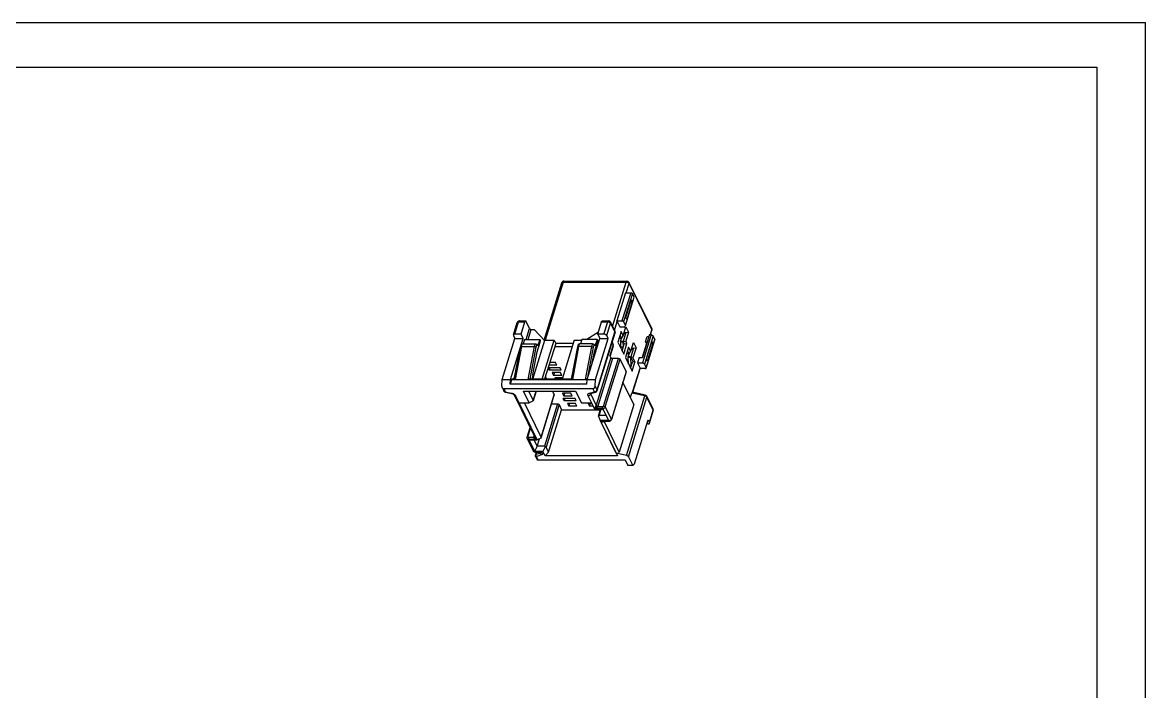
# Model space of a CAD drawing. Extents: x 0 to 420, y 0 to 297.
# Drawn here: x 170.5 to 420, y 148.5 to 297 of the extents above; entities that cross this region are included whole.
import ezdxf

# ---------------------------------------------------------------- set-up
doc = ezdxf.new("R2010")
doc.units = 0
doc.header["$LTSCALE"] = 23.1
doc.layers.get('0').update_dxf_attribs({"linetype": 'CONTINUOUS'})

msp = doc.modelspace()

# ---------------------------------------------------------------- linework, layer by layer
at = {"color": 7, "linetype": 'CONTINUOUS'}
for p, q in [((0, 297), (420, 297)), ((420, 0), (420, 297)), ((17.78, 287.08), (409.21, 287.08)), ((409.21, 287.08), (409.21, 9.23)), ((290.79, 239.58), (304.79, 239.58)), ((286.39, 226.51), (290.32, 239.23)), ((290.64, 239.39), (286.64, 226.46)), ((290.64, 239.39), (304.64, 239.39)), ((301.6, 229.54), (304.64, 239.39)), ((304.61, 237.01), (305.25, 239.08)), ((305.24, 239.3), (310.31, 228.98)), ((305.25, 239.08), (310.32, 228.76)), ((304.48, 237.01), (302.54, 230.75)), ((305.62, 237.01), (303.68, 230.75)), ((305.99, 236.83), (304.05, 230.56)), ((304.45, 229.75), (306.38, 236.02)), ((304.48, 237.01), (305.62, 237.01)), ((304.54, 231.49), (305.75, 235.4)), ((305.96, 234.97), (304.75, 231.05)), ((305.61, 234.97), (305.96, 234.97)), ((305.75, 235.4), (305.96, 234.97)), ((306.38, 236.02), (305.99, 236.83)), ((279.56, 227.66), (280.41, 230.4)), ((279.89, 227.82), (280.73, 230.56)), ((280.73, 230.56), (282.12, 230.56)), ((280.89, 230.75), (282.27, 230.75)), ((281.27, 227.82), (282.12, 230.56)), ((283.17, 229.06), (282.39, 230.64)), ((298.31, 227.82), (299.16, 230.56)), ((299.16, 230.56), (300.54, 230.56)), ((299.31, 230.75), (300.69, 230.75)), ((299.69, 227.82), (300.54, 230.56)), ((300.3, 227.51), (301.15, 230.25)), ((301.14, 230.47), (302.11, 228.5)), ((301.15, 230.25), (302.12, 228.28)), ((302.03, 228.65), (302.64, 230.62)), ((302.54, 230.75), (303.68, 230.75)), ((302.64, 230.62), (303.22, 229.44)), ((304.05, 230.56), (304.45, 229.75)), ((304.34, 229.44), (304.45, 229.75)), ((304.75, 231.05), (304.54, 231.49)), ((279.58, 227.51), (279.9, 226.86)), ((281.27, 227.82), (279.89, 227.82)), ((281.74, 226.86), (281.27, 227.82)), ((282.42, 226.63), (283.17, 229.06)), ((282.84, 226.63), (283.54, 228.87)), ((283.54, 228.87), (284.18, 228.87)), ((286.52, 226.37), (284.18, 228.87)), ((298.45, 228.27), (295.9, 226.63)), ((298.15, 215.43), (302.12, 228.28)), ((298.17, 215.28), (302.14, 228.13)), ((299.69, 227.82), (298.31, 227.82)), ((298.31, 227.82), (298.78, 226.86)), ((300.62, 226.86), (300.3, 227.51)), ((303.49, 228.38), (302.76, 226.03)), ((303.22, 229.44), (304.34, 229.44)), ((303.6, 226.89), (303.25, 227.61)), ((303.95, 227.45), (303.49, 228.38)), ((303.6, 226.89), (303.95, 227.45)), ((304.54, 228.16), (303.94, 226.2)), ((303.95, 227.45), (304.55, 229.41)), ((304.54, 228.16), (304.07, 227.84)), ((305.13, 228.23), (304.53, 226.27)), ((304.54, 228.16), (305.13, 228.23)), ((304.55, 229.41), (305.13, 228.23)), ((309.8, 227.75), (308.22, 222.66)), ((310.18, 227.75), (308.24, 221.48)), ((310.59, 227.44), (308.66, 221.17)), ((308.91, 226.14), (309.27, 227.32)), ((309.27, 227.32), (309.66, 227.32)), ((309.8, 227.75), (310.18, 227.75)), ((310, 227.75), (310.32, 228.76)), ((310.07, 227.75), (310.33, 228.62)), ((310.18, 227.75), (310.59, 227.44)), ((310.99, 226.63), (310.59, 227.44)), ((277.08, 217.72), (279.9, 226.86)), ((278.92, 217.72), (281.74, 226.86)), ((279.77, 217.81), (281.16, 224.97)), ((279.9, 226.86), (281.74, 226.86)), ((281.35, 225.06), (279.94, 217.79)), ((281.16, 224.98), (281.16, 224.97)), ((281.35, 225.06), (281.55, 225.69)), ((281.35, 225.06), (284.21, 225.06)), ((281.55, 225.69), (284.4, 225.69)), ((282.06, 226.63), (281.74, 225.69)), ((282.06, 226.63), (285.47, 226.63)), ((284.21, 225.06), (282.8, 217.79)), ((284.58, 224.9), (283.21, 217.81)), ((283.88, 217.81), (286.55, 226.46)), ((284.4, 225.69), (284.21, 225.06)), ((284.77, 225.5), (284.58, 224.9)), ((284.95, 225.13), (284.77, 225.5)), ((284.86, 223.88), (285.54, 226.06)), ((285.47, 226.63), (284.95, 225.13)), ((285.58, 226.4), (285.47, 226.63)), ((285.54, 226.06), (285.58, 226.4)), ((285.95, 217.81), (288.62, 226.46)), ((288.96, 225.77), (286.5, 217.81)), ((286.55, 226.46), (288.62, 226.46)), ((288.62, 226.46), (288.96, 225.77)), ((292.59, 224.99), (288.72, 224.99)), ((292.83, 225.77), (288.96, 225.77)), ((293.04, 226.46), (290.37, 217.81)), ((292.48, 217.81), (293.87, 224.97)), ((294.06, 225.06), (292.66, 217.79)), ((293.04, 226.46), (294.71, 226.46)), ((293.87, 224.98), (294.06, 225.59)), ((293.87, 224.98), (293.87, 224.97)), ((294.06, 225.06), (294.26, 225.69)), ((296.92, 225.06), (294.06, 225.06)), ((297.11, 225.69), (294.26, 225.69)), ((294.77, 226.63), (294.45, 225.69)), ((298.18, 226.63), (294.77, 226.63)), ((296.92, 225.06), (295.51, 217.79)), ((297.29, 224.9), (295.92, 217.81)), ((295.96, 217.72), (298.78, 226.86)), ((297.11, 225.69), (296.92, 225.06)), ((297.48, 225.5), (297.29, 224.9)), ((297.66, 225.13), (297.48, 225.5)), ((297.57, 223.88), (298.25, 226.06)), ((298.18, 226.63), (297.66, 225.13)), ((297.8, 217.72), (300.62, 226.86)), ((298.29, 226.4), (298.18, 226.63)), ((298.25, 226.06), (298.29, 226.4)), ((298.78, 226.86), (300.62, 226.86)), ((301.72, 225.34), (301.02, 223.07)), ((301.74, 225.19), (301.05, 222.99)), ((301.44, 225.9), (301.72, 225.34)), ((301.48, 226.02), (301.71, 225.56)), ((302.76, 226.03), (304.07, 223.36)), ((303.57, 226.95), (302.99, 226.78)), ((303.14, 225.27), (303.23, 225.27)), ((303.15, 225.25), (303.19, 225.25)), ((303.19, 225.25), (303.16, 225.22)), ((303.3, 225.2), (303.37, 225.07)), ((303.6, 226.89), (303.36, 226.89)), ((303.39, 226.2), (303.6, 226.89)), ((303.94, 226.2), (303.39, 226.2)), ((303.42, 226.14), (303.39, 226.2)), ((303.41, 224.84), (303.47, 225.02)), ((303.41, 224.79), (303.41, 224.72)), ((303.42, 226.14), (303.97, 226.14)), ((303.47, 225.02), (303.42, 226.14)), ((303.47, 225.02), (304.02, 225.02)), ((303.73, 224.07), (304.21, 225.64)), ((303.94, 226.2), (304.53, 226.27)), ((304.21, 225.64), (303.94, 226.2)), ((304.02, 225.02), (303.97, 226.14)), ((304.07, 223.36), (304.8, 225.71)), ((304.21, 225.64), (304.8, 225.71)), ((305.17, 224.96), (304.44, 222.61)), ((304.8, 225.71), (304.53, 226.27)), ((305.62, 224.03), (305.17, 224.96)), ((305.62, 224.03), (306.23, 225.99)), ((306.22, 224.74), (305.62, 222.79)), ((306.22, 224.74), (305.74, 224.42)), ((306.81, 224.81), (306.11, 222.54)), ((306.22, 224.74), (306.81, 224.81)), ((306.23, 225.99), (306.81, 224.81)), ((309.12, 225.71), (308.18, 222.66)), ((308.91, 226.14), (309.3, 226.14)), ((308.91, 226.14), (309.12, 225.71)), ((309.05, 220.37), (310.99, 226.63)), ((309.06, 220.28), (311, 226.54)), ((309.08, 222.22), (310.29, 226.14)), ((309.12, 225.71), (309.17, 225.71)), ((310.51, 225.71), (309.3, 221.79)), ((310.16, 225.71), (310.51, 225.71)), ((310.29, 226.14), (310.51, 225.71)), ((283.9, 218.88), (284.86, 223.88)), ((297.09, 221.4), (297.57, 223.88)), ((301.23, 222.63), (297.96, 212.06)), ((301.6, 222.45), (298.33, 211.87)), ((299.62, 211.87), (302.89, 222.45)), ((299.99, 211.68), (303.26, 222.26)), ((301.23, 222.63), (301.02, 223.07)), ((302.89, 222.45), (301.6, 222.45)), ((304.6, 219.52), (303.26, 222.26)), ((304.44, 222.61), (305.93, 219.57)), ((305.25, 223.53), (304.67, 223.36)), ((305.28, 223.47), (304.93, 224.19)), ((305.28, 223.47), (305.04, 223.47)), ((305.06, 222.79), (305.27, 223.47)), ((305.62, 222.79), (305.06, 222.79)), ((305.09, 222.72), (305.06, 222.79)), ((305.09, 222.72), (305.65, 222.72)), ((305.17, 221.14), (305.09, 222.72)), ((305.28, 223.47), (305.62, 224.03)), ((306.11, 222.54), (305.62, 222.79)), ((305.73, 220.76), (305.65, 222.72)), ((306.07, 221.85), (305.65, 222.72)), ((306.11, 222.54), (306.56, 221.6)), ((307.49, 222.66), (307.12, 221.48)), ((307.49, 222.66), (308.22, 222.66)), ((309.3, 221.79), (309.08, 222.22)), ((287.51, 219.84), (287.28, 220.32)), ((289.92, 220.37), (287.29, 220.37)), ((289.24, 220.92), (287.46, 220.92)), ((287.67, 220.37), (287.51, 219.84)), ((290.18, 219.84), (287.51, 219.84)), ((288.94, 221.54), (287.65, 221.54)), ((289.24, 220.92), (288.94, 221.54)), ((290.18, 219.84), (289.92, 220.37)), ((304.82, 221.85), (304.91, 221.85)), ((304.83, 221.83), (304.86, 221.83)), ((304.86, 221.83), (304.84, 221.8)), ((304.98, 221.78), (305.05, 221.65)), ((305.09, 221.37), (305.08, 221.3)), ((305.35, 220.76), (305.73, 220.76)), ((305.59, 220.28), (306.07, 221.85)), ((305.93, 219.57), (306.56, 221.6)), ((306.04, 214.93), (307.7, 220.3)), ((306.07, 221.85), (306.56, 221.6)), ((306.1, 214.91), (307.73, 220.18)), ((307.12, 221.48), (308.24, 221.48)), ((307.12, 221.48), (307.7, 220.3)), ((308.87, 220.18), (307.73, 220.18)), ((308.66, 221.17), (308.24, 221.48)), ((308.66, 221.17), (309.05, 220.37)), ((276.99, 216.31), (277.08, 217.72)), ((277.08, 217.72), (278.92, 217.72)), ((278.86, 216.73), (278.92, 217.72)), ((279.16, 217.69), (278.86, 216.73)), ((295.96, 217.69), (279.16, 217.69)), ((279.79, 217.81), (279.25, 217.81)), ((279.69, 217.81), (279.91, 218.52)), ((279.94, 217.79), (282.8, 217.79)), ((292.5, 217.81), (283.04, 217.81)), ((283.71, 217.81), (283.99, 218.7)), ((283.91, 218.7), (283.99, 218.7)), ((286.67, 218.37), (286.95, 217.81)), ((288.19, 219.3), (288.5, 218.68)), ((290.03, 219.3), (288.19, 219.3)), ((288.68, 219.3), (288.5, 218.68)), ((290.34, 218.68), (288.5, 218.68)), ((288.77, 218.12), (288.93, 217.81)), ((290.47, 218.12), (288.77, 218.12)), ((289.27, 218.12), (289.17, 217.81)), ((290.34, 218.68), (290.03, 219.3)), ((292.44, 217.81), (292.55, 218.15)), ((292.66, 217.79), (295.51, 217.79)), ((295.99, 217.81), (295.75, 217.81)), ((295.9, 216.73), (295.96, 217.72)), ((295.96, 217.72), (297.8, 217.72)), ((297.72, 216.31), (297.8, 217.72)), ((304.6, 219.52), (301.33, 208.95)), ((304.61, 219.44), (301.34, 208.86)), ((306.34, 212.22), (303.91, 217.17)), ((277.06, 215.99), (277.44, 215.21)), ((277.42, 215.74), (277.76, 215.04)), ((277.42, 215.74), (297.22, 215.74)), ((277.76, 215.04), (279.15, 214.74)), ((277.78, 214.94), (279.16, 214.64)), ((295.9, 216.73), (278.86, 216.73)), ((283.1, 212.55), (281.82, 215.16)), ((281.82, 215.16), (293.39, 215.16)), ((283.96, 213.16), (282.98, 215.16)), ((284.58, 215.16), (283.96, 213.16)), ((284.62, 215.16), (283.96, 213.03)), ((288.24, 215.16), (288.63, 214.37)), ((290.45, 214.7), (290.75, 214.08)), ((292.29, 214.7), (290.45, 214.7)), ((290.95, 214.7), (290.75, 214.08)), ((292.6, 214.08), (292.29, 214.7)), ((293.39, 215.16), (294.67, 212.55)), ((296.48, 214.74), (297.57, 215.04)), ((296.74, 214.65), (297.82, 214.95)), ((296.74, 214.54), (296.78, 214.66)), ((297.57, 215.04), (297.22, 215.74)), ((298.15, 215.43), (297.72, 216.31)), ((305.56, 213.81), (305.85, 214.75)), ((308.77, 214.11), (305.85, 214.75)), ((308.86, 214.31), (306.02, 214.93)), ((279.71, 214.32), (284.31, 204.97)), ((280.04, 214.15), (284.8, 204.46)), ((284.87, 204.36), (280.85, 212.55)), ((280.85, 212.55), (283.1, 212.55)), ((285.72, 204.97), (282.01, 212.55)), ((283.91, 212.91), (283.1, 212.55)), ((285.72, 204.97), (288.63, 214.37)), ((285.72, 204.84), (288.64, 214.29)), ((289.34, 212.35), (286.44, 202.95)), ((289.71, 212.17), (286.81, 202.77)), ((288.04, 212.35), (289.34, 212.35)), ((289.71, 212.17), (290.28, 211)), ((293.28, 213.54), (290.61, 213.54)), ((290.87, 213.01), (290.61, 213.54)), ((292.6, 214.08), (290.75, 214.08)), ((291.03, 213.54), (290.87, 213.01)), ((293.54, 213.01), (290.87, 213.01)), ((293.39, 212.46), (291.55, 212.46)), ((291.55, 212.46), (291.85, 211.84)), ((292.04, 212.46), (291.85, 211.84)), ((293.54, 213.01), (293.28, 213.54)), ((293.69, 211.84), (293.39, 212.46)), ((294.67, 212.55), (296.92, 212.55)), ((296.97, 212.46), (296.15, 212.46)), ((296.15, 212.46), (296.46, 211.84)), ((297.56, 211.29), (296.16, 214.15)), ((296.64, 212.46), (296.46, 211.84)), ((297.96, 212.06), (296.74, 214.54)), ((296.92, 212.55), (297.59, 211.2)), ((306.34, 212.22), (303.07, 201.65)), ((304.68, 200.88), (308.77, 214.11)), ((305.12, 200.58), (309.21, 213.82)), ((310.61, 211.17), (309.2, 214.04)), ((310.62, 210.95), (309.21, 213.82)), ((287.38, 201.6), (290.28, 211)), ((290.28, 211), (298.86, 211)), ((293.69, 211.84), (291.85, 211.84)), ((297.27, 211.84), (296.46, 211.84)), ((299.41, 211.29), (297.56, 211.29)), ((297.59, 211.2), (299.43, 211.2)), ((299.39, 211.71), (298.26, 211.71)), ((298.44, 209.64), (298.92, 211.2)), ((298.44, 209.62), (298.84, 208.65)), ((298.65, 209.79), (299.09, 211.2)), ((300.12, 209.79), (298.65, 209.79)), ((300.75, 208.56), (299.41, 211.29)), ((299.43, 211.2), (300.68, 208.65)), ((301.33, 208.95), (299.99, 211.68)), ((309.77, 208.21), (310.62, 210.95)), ((309.79, 208.06), (310.64, 210.8)), ((300.68, 208.65), (298.84, 208.65)), ((298.84, 208.65), (302.68, 200.82)), ((298.91, 208.56), (300.75, 208.56)), ((302.43, 201.37), (298.91, 208.56)), ((299.38, 208.49), (300.82, 208.49)), ((303.07, 201.65), (299.71, 208.49)), ((306.44, 199.01), (309.47, 208.83)), ((309.47, 207.9), (309.18, 207.9)), ((309.47, 208.83), (309.77, 208.21)), ((282.61, 204.94), (283.27, 207.08)), ((282.63, 204.63), (283.97, 201.89)), ((282.8, 205.03), (283.37, 206.87)), ((284.07, 204.88), (282.94, 204.88)), ((284.09, 205.03), (284.16, 205.26)), ((285.67, 204.72), (284.87, 204.36)), ((284.87, 202.95), (285.38, 204.59)), ((282.96, 204.46), (284.3, 201.72)), ((284.8, 204.46), (282.96, 204.46)), ((284.28, 201.81), (283.02, 204.36)), ((283.02, 204.36), (284.87, 204.36)), ((284.87, 202.95), (284.18, 204.36)), ((284.87, 202.95), (284.28, 201.81)), ((286.44, 202.95), (284.87, 202.95)), ((286.63, 202.78), (286.12, 201.81)), ((287.38, 201.6), (286.81, 202.77)), ((286.12, 201.81), (284.28, 201.81)), ((284.3, 201.72), (285.25, 201.72)), ((284.37, 201.66), (285.33, 201.66)), ((284.45, 200.97), (284.67, 201.66)), ((284.48, 200.69), (284.84, 199.94)), ((284.63, 201.11), (284.8, 201.66)), ((285.69, 201.41), (284.63, 201.11)), ((284.67, 200.58), (285.02, 199.89)), ((285.8, 201), (284.74, 200.7)), ((285.02, 199.89), (304.36, 199.89)), ((285.73, 201.52), (285.69, 201.41)), ((286.61, 200.82), (286.12, 201.81)), ((287.38, 201.6), (286.61, 200.82)), ((302.68, 200.82), (286.61, 200.82)), ((304.68, 200.88), (302.43, 201.37)), ((304.36, 199.89), (304.97, 198.64)), ((305.12, 200.58), (306.07, 198.64)), ((306.07, 198.64), (304.97, 198.64)), ((306.07, 198.64), (306.44, 199.01))]:
    msp.add_line(p, q, dxfattribs=at)
for centre, radius, start, end in [((290.79, 239.08), 0.5, 90.0008, 162.8275), ((304.79, 239.08), 0.5, 26.1431, 90.0017), ((290.47, 239.18), 0.164, 158.5499, 162.8268), ((280.89, 230.25), 0.5, 90.0008, 162.8275), ((280.57, 230.35), 0.164, 158.5499, 162.8268), ((300.69, 230.25), 0.5, 26.1431, 90.0017), ((301.66, 228.28), 0.5, 342.8277, 26.1387), ((301.87, 228.38), 0.26, 23.577, 26.1403), ((309.86, 228.76), 0.5, 342.8279, 26.1397), ((310.07, 228.87), 0.26, 23.9688, 26.1404), ((301.26, 225.34), 0.5, 342.8275, 26.1388), ((301.47, 225.44), 0.26, 23.9981, 26.1404), ((301.58, 225.24), 0.165, 342.8378, 349.8893), ((277.89, 215.43), 0.5, 206.1346, 257.6356), ((297.69, 215.43), 0.5, 285.6067, 342.8274), ((308.75, 213.82), 0.5, 26.132, 77.6359), ((310.16, 210.95), 0.5, 342.8278, 26.1391), ((310.38, 211.05), 0.26, 23.7473, 26.1404), ((299.22, 208.73), 0.48, 328.5022, 330.4666), ((285.69, 201.53), 0.109, 323.6787, 325.3797), ((285.69, 201.53), 0.111, 322.444, 323.6795)]:
    msp.add_arc(centre, radius, start, end, dxfattribs=at)
for centre, major_axis, ratio, start_param, end_param in [((277.45, 216.31), (0.092, 0.566), 0.798897, 1.699727, 3.270524), ((297.26, 216.31), (0.092, 0.566), 0.798897, -3.012662, -1.441865), ((306.02, 214.42), (-0.015, 0.513), 0.393964, -0.097561, 0.858371), ((283.56, 212.76), (0.386, 0.428), 0.337401, 5.363511, 6.148909), ((298.62, 209.2), (0.044, 0.593), 0.463594, 0.034122, 0.81952), ((298.62, 209.2), (-0.175, 0.448), 0.039701, 0.049262, 0.340239), ((285.32, 204.57), (0.386, 0.428), 0.337401, 5.363511, 6.148909), ((286.41, 202.36), (0.044, 0.593), 0.463594, -0.751277, 0.034122), ((286.41, 202.36), (0.386, 0.428), 0.337401, -0.134276, 0.651122), ((285.14, 200.01), (0.303, 0.061), 0.36913, -3.044408, -2.071396), ((302.56, 201.76), (0.529, -0.05), 0.765301, -1.728779, -0.157983)]:
    msp.add_ellipse(centre, major_axis=major_axis, ratio=ratio, start_param=start_param, end_param=end_param, dxfattribs=at)
for points, knots in [([(290.79, 239.58), (290.79, 239.58), (290.77, 239.58), (290.75, 239.57), (290.73, 239.55), (290.7, 239.52), (290.67, 239.47), (290.65, 239.42), (290.64, 239.39)], [0, 0, 0, 0, 0.085908, 0.177541, 0.279411, 0.394406, 0.668124, 1, 1, 1, 1]), ([(304.79, 239.58), (304.79, 239.58), (304.77, 239.58), (304.75, 239.57), (304.73, 239.55), (304.7, 239.52), (304.67, 239.47), (304.65, 239.42), (304.64, 239.39)], [0, 0, 0, 0, 0.085908, 0.177541, 0.279413, 0.394409, 0.668127, 1, 1, 1, 1]), ([(290.32, 239.24), (290.32, 239.25), (290.34, 239.28), (290.36, 239.31), (290.39, 239.33), (290.45, 239.36), (290.53, 239.39), (290.6, 239.39), (290.64, 239.39)], [0, 0, 0, 0, 0.099604, 0.203448, 0.314053, 0.433106, 0.698754, 1, 1, 1, 1]), ([(304.64, 239.39), (304.7, 239.39), (304.83, 239.38), (304.98, 239.32), (305.09, 239.26), (305.16, 239.2), (305.22, 239.15), (305.24, 239.1), (305.25, 239.08)], [0, 0, 0, 0, 0.264313, 0.535856, 0.66592, 0.787929, 0.899649, 1, 1, 1, 1]), ([(305.24, 239.3), (305.25, 239.29), (305.26, 239.25), (305.27, 239.18), (305.27, 239.12), (305.25, 239.08)], [0, 0, 0, 0, 0.239565, 0.48389, 1, 1, 1, 1]), ([(305.62, 237.01), (305.66, 237.01), (305.74, 237), (305.83, 236.97), (305.89, 236.93), (305.94, 236.89), (305.98, 236.85), (305.99, 236.83)], [0, 0, 0, 0, 0.264558, 0.536355, 0.66654, 0.788663, 1, 1, 1, 1]), ([(280.41, 230.41), (280.42, 230.42), (280.43, 230.44), (280.46, 230.47), (280.49, 230.5), (280.54, 230.53), (280.63, 230.55), (280.7, 230.56), (280.73, 230.56)], [0, 0, 0, 0, 0.099604, 0.203448, 0.314053, 0.433106, 0.698754, 1, 1, 1, 1]), ([(280.89, 230.75), (280.88, 230.75), (280.86, 230.75), (280.84, 230.74), (280.82, 230.72), (280.79, 230.69), (280.76, 230.64), (280.74, 230.59), (280.73, 230.56)], [0, 0, 0, 0, 0.085908, 0.177541, 0.279411, 0.394406, 0.668124, 1, 1, 1, 1]), ([(282.27, 230.75), (282.26, 230.75), (282.25, 230.75), (282.22, 230.74), (282.2, 230.72), (282.17, 230.69), (282.14, 230.64), (282.12, 230.59), (282.12, 230.56)], [0, 0, 0, 0, 0.085908, 0.177541, 0.279411, 0.394406, 0.668124, 1, 1, 1, 1]), ([(282.39, 230.64), (282.38, 230.66), (282.37, 230.69), (282.34, 230.72), (282.3, 230.74), (282.28, 230.75), (282.27, 230.75)], [0, 0, 0, 0, 0.315959, 0.582084, 0.804558, 1, 1, 1, 1]), ([(299.16, 230.56), (299.16, 230.59), (299.18, 230.64), (299.21, 230.69), (299.24, 230.72), (299.26, 230.74), (299.29, 230.75), (299.3, 230.75), (299.31, 230.75)], [0, 0, 0, 0, 0.331876, 0.605594, 0.720589, 0.822459, 0.914092, 1, 1, 1, 1]), ([(300.69, 230.75), (300.68, 230.75), (300.67, 230.75), (300.65, 230.74), (300.62, 230.72), (300.6, 230.69), (300.56, 230.64), (300.55, 230.59), (300.54, 230.56)], [0, 0, 0, 0, 0.085908, 0.177541, 0.279413, 0.394409, 0.668127, 1, 1, 1, 1]), ([(300.54, 230.56), (300.6, 230.56), (300.73, 230.54), (300.88, 230.49), (300.99, 230.43), (301.06, 230.37), (301.11, 230.31), (301.14, 230.27), (301.15, 230.25)], [0, 0, 0, 0, 0.264313, 0.535856, 0.66592, 0.787929, 0.899649, 1, 1, 1, 1]), ([(301.14, 230.47), (301.15, 230.45), (301.16, 230.42), (301.17, 230.35), (301.16, 230.29), (301.15, 230.25)], [0, 0, 0, 0, 0.239565, 0.48389, 1, 1, 1, 1]), ([(302.64, 230.62), (302.63, 230.64), (302.6, 230.69), (302.56, 230.73), (302.54, 230.75)], [0, 0, 0, 0, 0.472101, 1, 1, 1, 1]), ([(304.05, 230.56), (304.04, 230.59), (304.01, 230.62), (303.95, 230.67), (303.89, 230.7), (303.8, 230.74), (303.72, 230.75), (303.68, 230.75)], [0, 0, 0, 0, 0.211337, 0.33346, 0.463645, 0.735442, 1, 1, 1, 1]), ([(279.56, 227.66), (279.56, 227.64), (279.55, 227.62), (279.56, 227.57), (279.57, 227.53), (279.58, 227.51)], [0, 0, 0, 0, 0.234143, 0.475369, 1, 1, 1, 1]), ([(279.89, 227.82), (279.85, 227.82), (279.77, 227.81), (279.69, 227.79), (279.63, 227.75), (279.6, 227.72), (279.58, 227.69), (279.57, 227.67), (279.56, 227.66)], [0, 0, 0, 0, 0.303138, 0.568678, 0.687089, 0.79692, 0.900234, 1, 1, 1, 1]), ([(283.17, 229.06), (283.18, 229.03), (283.21, 228.99), (283.27, 228.95), (283.33, 228.91), (283.42, 228.88), (283.5, 228.87), (283.54, 228.87)], [0, 0, 0, 0, 0.211337, 0.33346, 0.463645, 0.735442, 1, 1, 1, 1]), ([(300.3, 227.51), (300.29, 227.53), (300.26, 227.57), (300.21, 227.63), (300.14, 227.68), (300.03, 227.75), (299.88, 227.8), (299.75, 227.82), (299.69, 227.82)], [0, 0, 0, 0, 0.100351, 0.212071, 0.33408, 0.464144, 0.735687, 1, 1, 1, 1]), ([(302.11, 228.49), (302.12, 228.47), (302.13, 228.44), (302.14, 228.37), (302.13, 228.31), (302.12, 228.28)], [0, 0, 0, 0, 0.239404, 0.48398, 1, 1, 1, 1]), ([(302.12, 228.28), (302.13, 228.25), (302.14, 228.22), (302.14, 228.17), (302.14, 228.14), (302.14, 228.13)], [0, 0, 0, 0, 0.524628, 0.765858, 1, 1, 1, 1]), ([(310.31, 228.97), (310.32, 228.96), (310.33, 228.93), (310.34, 228.85), (310.33, 228.8), (310.32, 228.76)], [0, 0, 0, 0, 0.239422, 0.483959, 1, 1, 1, 1]), ([(310.32, 228.76), (310.33, 228.74), (310.34, 228.7), (310.34, 228.65), (310.34, 228.63), (310.33, 228.62)], [0, 0, 0, 0, 0.524627, 0.765858, 1, 1, 1, 1]), ([(281.35, 225.06), (281.34, 225.06), (281.32, 225.06), (281.28, 225.06), (281.24, 225.05), (281.2, 225.03), (281.18, 225.01), (281.17, 224.99), (281.16, 224.98)], [0, 0, 0, 0, 0.163524, 0.317096, 0.525654, 0.706444, 0.861715, 1, 1, 1, 1]), ([(281.35, 225.59), (281.35, 225.6), (281.36, 225.61), (281.38, 225.64), (281.42, 225.67), (281.48, 225.69), (281.52, 225.69), (281.55, 225.69)], [0, 0, 0, 0, 0.099857, 0.203264, 0.430804, 0.696582, 1, 1, 1, 1]), ([(284.21, 225.06), (284.25, 225.06), (284.32, 225.05), (284.42, 225.03), (284.48, 224.99), (284.52, 224.97), (284.56, 224.94), (284.58, 224.91), (284.58, 224.9)], [0, 0, 0, 0, 0.270397, 0.546461, 0.676833, 0.797348, 0.905484, 1, 1, 1, 1]), ([(284.4, 225.69), (284.44, 225.69), (284.52, 225.68), (284.61, 225.65), (284.67, 225.61), (284.73, 225.57), (284.76, 225.53), (284.77, 225.5)], [0, 0, 0, 0, 0.264558, 0.536355, 0.66654, 0.788663, 1, 1, 1, 1]), ([(294.06, 225.06), (294.05, 225.06), (294.03, 225.06), (293.99, 225.06), (293.95, 225.05), (293.91, 225.03), (293.89, 225.01), (293.88, 224.99), (293.87, 224.98)], [0, 0, 0, 0, 0.163524, 0.317096, 0.525654, 0.706444, 0.861715, 1, 1, 1, 1]), ([(294.06, 225.59), (294.06, 225.6), (294.07, 225.61), (294.09, 225.64), (294.13, 225.67), (294.19, 225.69), (294.23, 225.69), (294.26, 225.69)], [0, 0, 0, 0, 0.099857, 0.203264, 0.430804, 0.696582, 1, 1, 1, 1]), ([(296.92, 225.06), (296.96, 225.06), (297.03, 225.05), (297.13, 225.03), (297.19, 224.99), (297.24, 224.97), (297.27, 224.94), (297.29, 224.91), (297.29, 224.9)], [0, 0, 0, 0, 0.270397, 0.546461, 0.676833, 0.797348, 0.905484, 1, 1, 1, 1]), ([(297.11, 225.69), (297.15, 225.69), (297.23, 225.68), (297.32, 225.65), (297.38, 225.61), (297.44, 225.57), (297.47, 225.53), (297.48, 225.5)], [0, 0, 0, 0, 0.264558, 0.536355, 0.66654, 0.788663, 1, 1, 1, 1]), ([(301.72, 225.34), (301.73, 225.37), (301.74, 225.43), (301.73, 225.5), (301.72, 225.53), (301.71, 225.55)], [0, 0, 0, 0, 0.516043, 0.760577, 1, 1, 1, 1]), ([(301.74, 225.21), (301.74, 225.23), (301.74, 225.28), (301.73, 225.32), (301.72, 225.34)], [0, 0, 0, 0, 0.475401, 1, 1, 1, 1]), ([(303.23, 225.27), (303.22, 225.27), (303.21, 225.26), (303.19, 225.25), (303.19, 225.25)], [0, 0, 0, 0, 0.461019, 1, 1, 1, 1]), ([(303.3, 225.2), (303.3, 225.21), (303.29, 225.23), (303.27, 225.25), (303.25, 225.26), (303.24, 225.27), (303.23, 225.27)], [0, 0, 0, 0, 0.315955, 0.58208, 0.804557, 1, 1, 1, 1]), ([(303.41, 224.79), (303.41, 224.82), (303.41, 224.87), (303.41, 224.94), (303.39, 225.01), (303.38, 225.05), (303.37, 225.07)], [0, 0, 0, 0, 0.274947, 0.542941, 0.788848, 1, 1, 1, 1]), ([(310.99, 226.63), (311, 226.62), (311.01, 226.59), (311.01, 226.56), (311, 226.54)], [0, 0, 0, 0, 0.526001, 1, 1, 1, 1]), ([(301.23, 222.63), (301.24, 222.61), (301.28, 222.57), (301.33, 222.53), (301.39, 222.49), (301.48, 222.46), (301.56, 222.45), (301.6, 222.45)], [0, 0, 0, 0, 0.211337, 0.33346, 0.463645, 0.735442, 1, 1, 1, 1]), ([(302.89, 222.45), (302.93, 222.45), (303, 222.44), (303.09, 222.4), (303.16, 222.36), (303.21, 222.32), (303.24, 222.29), (303.26, 222.26)], [0, 0, 0, 0, 0.264558, 0.536355, 0.66654, 0.788663, 1, 1, 1, 1]), ([(304.91, 221.85), (304.9, 221.85), (304.88, 221.84), (304.87, 221.83), (304.86, 221.83)], [0, 0, 0, 0, 0.461019, 1, 1, 1, 1]), ([(304.98, 221.78), (304.98, 221.79), (304.97, 221.81), (304.95, 221.83), (304.93, 221.85), (304.91, 221.85), (304.91, 221.85)], [0, 0, 0, 0, 0.315955, 0.58208, 0.804557, 1, 1, 1, 1]), ([(305.09, 221.37), (305.09, 221.4), (305.09, 221.45), (305.08, 221.52), (305.07, 221.59), (305.05, 221.63), (305.05, 221.65)], [0, 0, 0, 0, 0.274947, 0.542941, 0.788848, 1, 1, 1, 1]), ([(307.73, 220.18), (307.73, 220.2), (307.73, 220.24), (307.71, 220.28), (307.7, 220.3)], [0, 0, 0, 0, 0.475781, 1, 1, 1, 1]), ([(308.87, 220.18), (308.89, 220.18), (308.94, 220.18), (309, 220.2), (309.04, 220.23), (309.06, 220.26), (309.06, 220.27), (309.06, 220.28)], [0, 0, 0, 0, 0.303418, 0.569196, 0.796736, 0.900143, 1, 1, 1, 1]), ([(309.06, 220.28), (309.07, 220.29), (309.07, 220.32), (309.06, 220.35), (309.05, 220.37)], [0, 0, 0, 0, 0.473999, 1, 1, 1, 1]), ([(279.16, 217.69), (279.16, 217.71), (279.18, 217.74), (279.19, 217.77), (279.21, 217.79), (279.22, 217.8), (279.24, 217.81), (279.25, 217.81), (279.25, 217.81)], [0, 0, 0, 0, 0.331888, 0.605601, 0.720593, 0.82246, 0.914091, 1, 1, 1, 1]), ([(279.94, 217.79), (279.93, 217.79), (279.89, 217.79), (279.85, 217.8), (279.82, 217.8), (279.8, 217.81), (279.79, 217.81), (279.79, 217.81)], [0, 0, 0, 0, 0.341858, 0.623279, 0.842659, 0.929087, 1, 1, 1, 1]), ([(283.04, 217.81), (283.02, 217.81), (282.97, 217.8), (282.89, 217.79), (282.83, 217.79), (282.8, 217.79)], [0, 0, 0, 0, 0.240575, 0.622342, 1, 1, 1, 1]), ([(283.95, 218.67), (283.95, 218.67), (283.94, 218.67), (283.93, 218.67), (283.93, 218.68), (283.92, 218.69), (283.91, 218.71), (283.9, 218.74), (283.89, 218.77), (283.89, 218.81), (283.89, 218.84), (283.89, 218.87), (283.9, 218.88)], [0, 0, 0, 0, 0.031419, 0.065464, 0.104085, 0.148403, 0.255253, 0.384942, 0.532122, 0.689357, 0.848176, 1, 1, 1, 1]), ([(283.99, 218.7), (283.98, 218.7), (283.98, 218.69), (283.97, 218.68), (283.96, 218.67), (283.95, 218.67), (283.95, 218.67)], [0, 0, 0, 0, 0.317699, 0.584626, 0.806387, 1, 1, 1, 1]), ([(292.66, 217.79), (292.64, 217.79), (292.6, 217.79), (292.56, 217.8), (292.53, 217.8), (292.51, 217.81), (292.5, 217.81), (292.5, 217.81)], [0, 0, 0, 0, 0.341858, 0.623279, 0.842659, 0.929087, 1, 1, 1, 1]), ([(295.75, 217.81), (295.73, 217.81), (295.68, 217.8), (295.6, 217.79), (295.54, 217.79), (295.51, 217.79)], [0, 0, 0, 0, 0.240575, 0.622342, 1, 1, 1, 1]), ([(304.6, 219.52), (304.6, 219.51), (304.61, 219.48), (304.61, 219.45), (304.61, 219.44)], [0, 0, 0, 0, 0.526001, 1, 1, 1, 1]), ([(277.76, 215.04), (277.73, 215.04), (277.66, 215.05), (277.56, 215.08), (277.49, 215.14), (277.45, 215.19), (277.44, 215.21)], [0, 0, 0, 0, 0.27795, 0.534954, 0.773145, 1, 1, 1, 1]), ([(277.76, 215.04), (277.76, 215.03), (277.76, 215.01), (277.76, 214.98), (277.77, 214.97), (277.77, 214.96), (277.77, 214.95), (277.77, 214.94), (277.78, 214.94)], [0, 0, 0, 0, 0.398286, 0.560142, 0.696307, 0.806732, 0.89215, 1, 1, 1, 1]), ([(279.15, 214.74), (279.25, 214.71), (279.39, 214.67), (279.57, 214.58), (279.7, 214.51), (279.81, 214.43), (279.91, 214.34), (279.99, 214.25), (280.03, 214.19), (280.04, 214.15)], [0, 0, 0, 0, 0.277071, 0.41344, 0.545508, 0.671443, 0.789745, 0.899389, 1, 1, 1, 1]), ([(279.15, 214.74), (279.15, 214.72), (279.15, 214.7), (279.15, 214.68), (279.15, 214.67), (279.15, 214.66), (279.16, 214.65), (279.16, 214.64), (279.16, 214.64)], [0, 0, 0, 0, 0.398288, 0.560145, 0.69631, 0.806734, 0.892152, 1, 1, 1, 1]), ([(279.71, 214.32), (279.71, 214.33), (279.7, 214.35), (279.66, 214.39), (279.61, 214.44), (279.54, 214.49), (279.46, 214.53), (279.33, 214.59), (279.23, 214.62), (279.16, 214.64)], [0, 0, 0, 0, 0.041092, 0.119119, 0.228108, 0.360664, 0.509908, 0.669809, 1, 1, 1, 1]), ([(296.16, 214.15), (296.15, 214.18), (296.12, 214.24), (296.11, 214.34), (296.12, 214.43), (296.15, 214.51), (296.2, 214.59), (296.27, 214.64), (296.32, 214.67), (296.39, 214.71), (296.44, 214.73), (296.48, 214.74)], [0, 0, 0, 0, 0.129655, 0.249377, 0.362888, 0.475123, 0.591299, 0.715805, 0.782227, 0.851683, 1, 1, 1, 1]), ([(296.48, 214.74), (296.5, 214.72), (296.54, 214.68), (296.6, 214.65), (296.67, 214.64), (296.72, 214.64), (296.74, 214.65)], [0, 0, 0, 0, 0.286013, 0.544359, 0.779124, 1, 1, 1, 1]), ([(296.68, 214.63), (296.68, 214.63), (296.69, 214.63), (296.69, 214.63), (296.69, 214.63), (296.7, 214.63), (296.7, 214.64), (296.71, 214.64), (296.72, 214.64), (296.73, 214.65), (296.74, 214.65)], [0, 0, 0, 0, 0.007969, 0.048422, 0.122417, 0.230669, 0.373239, 0.549368, 0.758432, 1, 1, 1, 1]), ([(296.74, 214.54), (296.73, 214.56), (296.72, 214.59), (296.72, 214.62), (296.72, 214.64)], [0, 0, 0, 0, 0.520483, 1, 1, 1, 1]), ([(297.57, 215.04), (297.63, 215.04), (297.76, 215.06), (297.9, 215.13), (298, 215.21), (298.09, 215.3), (298.13, 215.38), (298.15, 215.43)], [0, 0, 0, 0, 0.253002, 0.515778, 0.645256, 0.770278, 1, 1, 1, 1]), ([(297.57, 215.04), (297.59, 215.02), (297.63, 214.99), (297.69, 214.95), (297.76, 214.94), (297.8, 214.94), (297.82, 214.95)], [0, 0, 0, 0, 0.286013, 0.544359, 0.779124, 1, 1, 1, 1]), ([(298.17, 215.28), (298.17, 215.3), (298.17, 215.32), (298.17, 215.37), (298.16, 215.41), (298.15, 215.43)], [0, 0, 0, 0, 0.234142, 0.475372, 1, 1, 1, 1]), ([(280.04, 214.15), (280.01, 214.15), (279.94, 214.16), (279.84, 214.19), (279.76, 214.25), (279.73, 214.3), (279.71, 214.32)], [0, 0, 0, 0, 0.27795, 0.534954, 0.773145, 1, 1, 1, 1]), ([(288.63, 214.37), (288.64, 214.36), (288.65, 214.33), (288.64, 214.3), (288.64, 214.29)], [0, 0, 0, 0, 0.526001, 1, 1, 1, 1]), ([(289.34, 212.35), (289.38, 212.35), (289.46, 212.34), (289.55, 212.31), (289.61, 212.27), (289.67, 212.23), (289.7, 212.19), (289.71, 212.17)], [0, 0, 0, 0, 0.264558, 0.536355, 0.66654, 0.788663, 1, 1, 1, 1]), ([(296.16, 214.15), (296.22, 214.15), (296.35, 214.17), (296.5, 214.24), (296.6, 214.32), (296.68, 214.41), (296.73, 214.49), (296.74, 214.54)], [0, 0, 0, 0, 0.253002, 0.515778, 0.645256, 0.770278, 1, 1, 1, 1]), ([(308.77, 214.11), (308.77, 214.13), (308.78, 214.16), (308.79, 214.2), (308.81, 214.23), (308.82, 214.26), (308.83, 214.28), (308.84, 214.3), (308.85, 214.3), (308.85, 214.31), (308.86, 214.31), (308.86, 214.31)], [0, 0, 0, 0, 0.211193, 0.401306, 0.567725, 0.708353, 0.821567, 0.906536, 0.938601, 0.964167, 1, 1, 1, 1]), ([(309.21, 213.82), (309.2, 213.86), (309.16, 213.91), (309.1, 213.96), (309.02, 214.02), (308.91, 214.07), (308.82, 214.1), (308.77, 214.11)], [0, 0, 0, 0, 0.209832, 0.328242, 0.45429, 0.722677, 1, 1, 1, 1]), ([(309.21, 213.82), (309.22, 213.86), (309.23, 213.92), (309.22, 213.99), (309.21, 214.03), (309.2, 214.04)], [0, 0, 0, 0, 0.51611, 0.760436, 1, 1, 1, 1]), ([(297.92, 211.96), (297.9, 211.93), (297.86, 211.86), (297.81, 211.76), (297.76, 211.67), (297.7, 211.56), (297.64, 211.43), (297.59, 211.34), (297.56, 211.29)], [0, 0, 0, 0, 0.146552, 0.296956, 0.439027, 0.570711, 0.80416, 1, 1, 1, 1]), ([(298.26, 211.71), (298.23, 211.69), (298.18, 211.63), (298.06, 211.54), (297.91, 211.45), (297.74, 211.36), (297.62, 211.31), (297.56, 211.29)], [0, 0, 0, 0, 0.13837, 0.276627, 0.536968, 0.777179, 1, 1, 1, 1]), ([(297.96, 212.06), (297.96, 212.05), (297.95, 212.02), (297.93, 211.98), (297.92, 211.96)], [0, 0, 0, 0, 0.242539, 1, 1, 1, 1]), ([(297.92, 211.96), (297.92, 211.95), (297.94, 211.92), (297.98, 211.87), (298.05, 211.81), (298.15, 211.75), (298.22, 211.72), (298.26, 211.71)], [0, 0, 0, 0, 0.101815, 0.216879, 0.475393, 0.74725, 1, 1, 1, 1]), ([(297.96, 212.06), (297.98, 212.03), (298.01, 211.99), (298.06, 211.95), (298.12, 211.91), (298.22, 211.88), (298.29, 211.87), (298.33, 211.87)], [0, 0, 0, 0, 0.211337, 0.33346, 0.463645, 0.735442, 1, 1, 1, 1]), ([(298.33, 211.87), (298.33, 211.86), (298.31, 211.8), (298.28, 211.75), (298.26, 211.71)], [0, 0, 0, 0, 0.242539, 1, 1, 1, 1]), ([(299.41, 211.29), (299.4, 211.31), (299.39, 211.34), (299.37, 211.4), (299.36, 211.49), (299.36, 211.59), (299.37, 211.66), (299.38, 211.7), (299.39, 211.71)], [0, 0, 0, 0, 0.102643, 0.219244, 0.480734, 0.752498, 0.88134, 1, 1, 1, 1]), ([(299.39, 211.71), (299.41, 211.71), (299.46, 211.72), (299.53, 211.76), (299.59, 211.81), (299.61, 211.85), (299.62, 211.87)], [0, 0, 0, 0, 0.253189, 0.516158, 0.770109, 1, 1, 1, 1]), ([(299.41, 211.29), (299.47, 211.29), (299.6, 211.31), (299.74, 211.39), (299.84, 211.46), (299.93, 211.55), (299.97, 211.63), (299.99, 211.68)], [0, 0, 0, 0, 0.253003, 0.515778, 0.645256, 0.770278, 1, 1, 1, 1]), ([(299.62, 211.87), (299.66, 211.87), (299.73, 211.86), (299.82, 211.83), (299.89, 211.79), (299.94, 211.75), (299.97, 211.71), (299.99, 211.68)], [0, 0, 0, 0, 0.264558, 0.536355, 0.66654, 0.788663, 1, 1, 1, 1]), ([(310.62, 210.95), (310.63, 210.98), (310.64, 211.04), (310.63, 211.11), (310.62, 211.14), (310.62, 211.16)], [0, 0, 0, 0, 0.516029, 0.760588, 1, 1, 1, 1]), ([(310.64, 210.8), (310.64, 210.81), (310.65, 210.84), (310.65, 210.89), (310.63, 210.93), (310.62, 210.95)], [0, 0, 0, 0, 0.234142, 0.475373, 1, 1, 1, 1]), ([(298.91, 208.56), (298.98, 208.54), (299.1, 208.51), (299.26, 208.5), (299.34, 208.49), (299.38, 208.49)], [0, 0, 0, 0, 0.500009, 0.750222, 1, 1, 1, 1]), ([(298.91, 208.56), (298.94, 208.54), (299, 208.5), (299.09, 208.46), (299.18, 208.42), (299.28, 208.39), (299.37, 208.38), (299.45, 208.38), (299.51, 208.39), (299.56, 208.41), (299.6, 208.44), (299.62, 208.46), (299.63, 208.48)], [0, 0, 0, 0, 0.134222, 0.265772, 0.394407, 0.519861, 0.641859, 0.760418, 0.81894, 0.87758, 0.937428, 1, 1, 1, 1]), ([(299.63, 208.48), (299.62, 208.48), (299.62, 208.48), (299.62, 208.49), (299.62, 208.49)], [0, 0, 0, 0, 0.25586, 1, 1, 1, 1]), ([(301.33, 208.95), (301.31, 208.9), (301.27, 208.82), (301.19, 208.73), (301.08, 208.65), (300.94, 208.58), (300.81, 208.56), (300.75, 208.56)], [0, 0, 0, 0, 0.229722, 0.354744, 0.484222, 0.746997, 1, 1, 1, 1]), ([(300.82, 208.49), (300.81, 208.49), (300.8, 208.5), (300.78, 208.51), (300.76, 208.53), (300.75, 208.55), (300.75, 208.56)], [0, 0, 0, 0, 0.195442, 0.417918, 0.684047, 1, 1, 1, 1]), ([(300.82, 208.49), (300.88, 208.49), (300.99, 208.51), (301.15, 208.59), (301.25, 208.69), (301.31, 208.78), (301.33, 208.83), (301.34, 208.86)], [0, 0, 0, 0, 0.250236, 0.502438, 0.752553, 0.87663, 1, 1, 1, 1]), ([(301.34, 208.86), (301.34, 208.87), (301.35, 208.91), (301.34, 208.94), (301.33, 208.95)], [0, 0, 0, 0, 0.473998, 1, 1, 1, 1]), ([(309.47, 207.9), (309.51, 207.9), (309.58, 207.9), (309.67, 207.93), (309.72, 207.96), (309.75, 207.99), (309.78, 208.02), (309.79, 208.05), (309.79, 208.06)], [0, 0, 0, 0, 0.303138, 0.568678, 0.687089, 0.79692, 0.900234, 1, 1, 1, 1]), ([(309.79, 208.06), (309.8, 208.07), (309.8, 208.09), (309.8, 208.15), (309.79, 208.18), (309.77, 208.21)], [0, 0, 0, 0, 0.234143, 0.475369, 1, 1, 1, 1]), ([(282.63, 204.63), (282.62, 204.65), (282.6, 204.7), (282.59, 204.78), (282.59, 204.86), (282.6, 204.91), (282.61, 204.94)], [0, 0, 0, 0, 0.249869, 0.499741, 0.749699, 1, 1, 1, 1]), ([(282.61, 204.94), (282.61, 204.94), (282.62, 204.96), (282.64, 204.98), (282.68, 205.01), (282.74, 205.03), (282.78, 205.03), (282.8, 205.03)], [0, 0, 0, 0, 0.099856, 0.203264, 0.430806, 0.696584, 1, 1, 1, 1]), ([(282.96, 204.46), (282.92, 204.46), (282.85, 204.46), (282.76, 204.5), (282.68, 204.55), (282.64, 204.6), (282.63, 204.63)], [0, 0, 0, 0, 0.277947, 0.534954, 0.773145, 1, 1, 1, 1]), ([(282.94, 204.88), (282.92, 204.88), (282.88, 204.88), (282.84, 204.9), (282.82, 204.92), (282.81, 204.95), (282.8, 204.97), (282.8, 205), (282.8, 205.02), (282.8, 205.03)], [0, 0, 0, 0, 0.276418, 0.402545, 0.521917, 0.637559, 0.753371, 0.873208, 1, 1, 1, 1]), ([(282.94, 204.88), (282.93, 204.86), (282.93, 204.83), (282.91, 204.75), (282.91, 204.66), (282.92, 204.56), (282.94, 204.5), (282.95, 204.47), (282.96, 204.46)], [0, 0, 0, 0, 0.11866, 0.247502, 0.519266, 0.780756, 0.897357, 1, 1, 1, 1]), ([(284.27, 205.03), (284.27, 205.02), (284.25, 204.98), (284.21, 204.93), (284.14, 204.9), (284.09, 204.88), (284.07, 204.88)], [0, 0, 0, 0, 0.210253, 0.445489, 0.710219, 1, 1, 1, 1]), ([(284.07, 204.88), (284.07, 204.89), (284.07, 204.94), (284.08, 205), (284.09, 205.03)], [0, 0, 0, 0, 0.243153, 1, 1, 1, 1]), ([(284.8, 204.46), (284.73, 204.47), (284.58, 204.52), (284.41, 204.59), (284.28, 204.66), (284.2, 204.72), (284.15, 204.76), (284.11, 204.8), (284.09, 204.83), (284.07, 204.86), (284.07, 204.88)], [0, 0, 0, 0, 0.263328, 0.52335, 0.650985, 0.775482, 0.835821, 0.894098, 0.949305, 1, 1, 1, 1]), ([(284.25, 205.08), (284.23, 205.06), (284.19, 205.05), (284.14, 205.04), (284.11, 205.03), (284.09, 205.03)], [0, 0, 0, 0, 0.45241, 0.715422, 1, 1, 1, 1]), ([(284.8, 204.46), (284.75, 204.49), (284.66, 204.56), (284.52, 204.67), (284.42, 204.79), (284.35, 204.89), (284.32, 204.94), (284.31, 204.97)], [0, 0, 0, 0, 0.24251, 0.491396, 0.745462, 0.873402, 1, 1, 1, 1]), ([(284.37, 201.66), (284.33, 201.66), (284.25, 201.66), (284.13, 201.71), (284.04, 201.79), (283.99, 201.86), (283.97, 201.89)], [0, 0, 0, 0, 0.251731, 0.501637, 0.750867, 1, 1, 1, 1]), ([(284.3, 201.72), (284.26, 201.72), (284.19, 201.73), (284.1, 201.76), (284.02, 201.82), (283.99, 201.87), (283.97, 201.89)], [0, 0, 0, 0, 0.277947, 0.534954, 0.773145, 1, 1, 1, 1]), ([(284.3, 201.72), (284.31, 201.71), (284.31, 201.69), (284.33, 201.67), (284.35, 201.66), (284.37, 201.66), (284.37, 201.66)], [0, 0, 0, 0, 0.315953, 0.582082, 0.804558, 1, 1, 1, 1]), ([(284.48, 200.69), (284.47, 200.71), (284.45, 200.75), (284.44, 200.82), (284.44, 200.9), (284.45, 200.94), (284.45, 200.97)], [0, 0, 0, 0, 0.249042, 0.49881, 0.749224, 1, 1, 1, 1]), ([(284.63, 201.11), (284.61, 201.1), (284.57, 201.09), (284.51, 201.06), (284.47, 201.02), (284.46, 200.98), (284.45, 200.97)], [0, 0, 0, 0, 0.28702, 0.545219, 0.779532, 1, 1, 1, 1]), ([(284.67, 200.58), (284.65, 200.58), (284.61, 200.59), (284.55, 200.61), (284.51, 200.64), (284.48, 200.67), (284.48, 200.69)], [0, 0, 0, 0, 0.277953, 0.534955, 0.773145, 1, 1, 1, 1]), ([(284.74, 200.7), (284.71, 200.73), (284.67, 200.79), (284.63, 200.89), (284.61, 201), (284.62, 201.08), (284.63, 201.11)], [0, 0, 0, 0, 0.240246, 0.502909, 0.76398, 1, 1, 1, 1]), ([(284.74, 200.7), (284.72, 200.7), (284.7, 200.69), (284.68, 200.67), (284.67, 200.66), (284.67, 200.64), (284.66, 200.61), (284.67, 200.6), (284.67, 200.58)], [0, 0, 0, 0, 0.283805, 0.408634, 0.52511, 0.637635, 0.751441, 1, 1, 1, 1]), ([(285.25, 201.72), (285.26, 201.71), (285.27, 201.69), (285.29, 201.67), (285.31, 201.66), (285.32, 201.66), (285.33, 201.66)], [0, 0, 0, 0, 0.315953, 0.582082, 0.804558, 1, 1, 1, 1]), ([(285.25, 201.72), (285.32, 201.72), (285.46, 201.7), (285.65, 201.64), (285.8, 201.56), (285.89, 201.48), (285.95, 201.42), (285.99, 201.35), (286.02, 201.28), (286.02, 201.22), (286.01, 201.16), (285.98, 201.1), (285.93, 201.06), (285.87, 201.02), (285.82, 201), (285.8, 201)], [0, 0, 0, 0, 0.1517, 0.308684, 0.45836, 0.527094, 0.590373, 0.647806, 0.699695, 0.747224, 0.792506, 0.838245, 0.887017, 0.940642, 1, 1, 1, 1]), ([(285.79, 201.45), (285.79, 201.45), (285.79, 201.45), (285.79, 201.45), (285.79, 201.45), (285.79, 201.45), (285.79, 201.45), (285.79, 201.46), (285.79, 201.46), (285.78, 201.47), (285.77, 201.48), (285.77, 201.49), (285.76, 201.5), (285.74, 201.51), (285.72, 201.53), (285.69, 201.55), (285.66, 201.57), (285.62, 201.59), (285.58, 201.6), (285.54, 201.62), (285.48, 201.64), (285.41, 201.65), (285.35, 201.66), (285.33, 201.66)], [0, 0, 0, 0, 0.000694, 0.00075, 0.000892, 0.003481, 0.009431, 0.018842, 0.031682, 0.047881, 0.067276, 0.089685, 0.114882, 0.142637, 0.204875, 0.274606, 0.350168, 0.430055, 0.512882, 0.597352, 0.682212, 0.84804, 1, 1, 1, 1]), ([(285.8, 201), (285.77, 201.02), (285.73, 201.08), (285.69, 201.19), (285.67, 201.3), (285.68, 201.37), (285.69, 201.41)], [0, 0, 0, 0, 0.240246, 0.502909, 0.76398, 1, 1, 1, 1]), ([(285.78, 201.46), (285.77, 201.45), (285.74, 201.43), (285.71, 201.41), (285.69, 201.41)], [0, 0, 0, 0, 0.463086, 1, 1, 1, 1]), ([(305.12, 200.58), (305.1, 200.62), (305.07, 200.67), (305.01, 200.72), (304.93, 200.78), (304.82, 200.84), (304.72, 200.86), (304.68, 200.88)], [0, 0, 0, 0, 0.209832, 0.328242, 0.45429, 0.722677, 1, 1, 1, 1])]:
    msp.add_open_spline(points, degree=3, knots=knots, dxfattribs=at)

doc.saveas('drawing.dxf')
